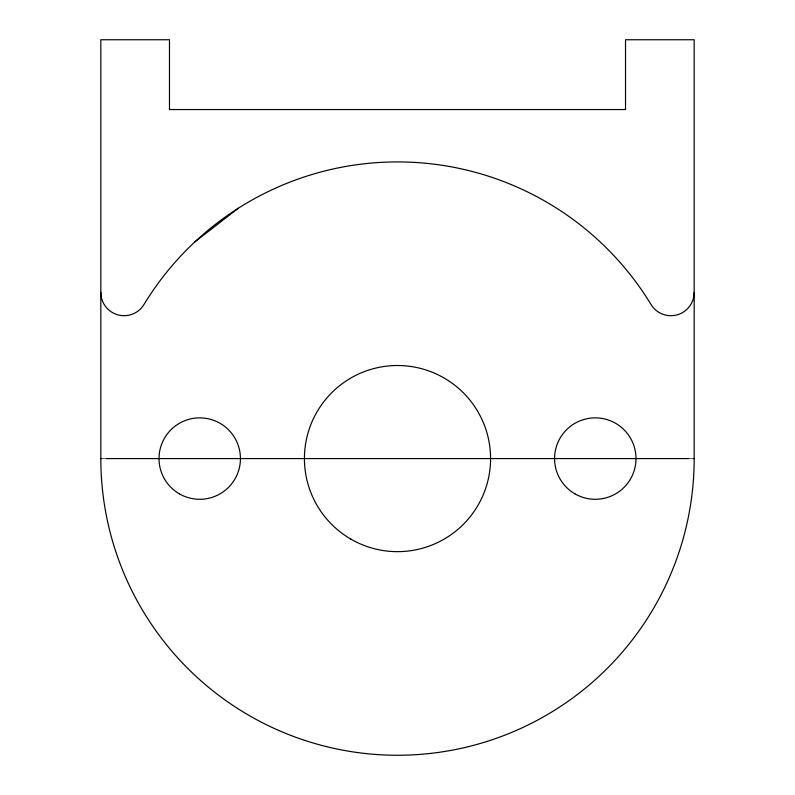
<?xml version="1.0" encoding="UTF-8"?>
<svg xmlns="http://www.w3.org/2000/svg" width="795" height="795" viewBox="0 0 795 795"><rect width="100%" height="100%" fill="white"/><g stroke="black" fill="none" stroke-linecap="round" stroke-linejoin="round"><path stroke-width="0.6" stroke-dasharray="3.98 2.98" d="M102.058 458.576L105.735 458.576M689.265 458.576L694.174 458.576"/><path stroke-width="1.19" d="M194.765 241.988L238.381 208.191M100.826 458.576A296.674 296.674 0 0 0 397.5 755.25A296.674 296.674 0 0 0 694.174 458.576L694.174 39.75L625.526 39.75L625.526 109.551L169.474 109.551L169.474 39.75L100.826 39.75L100.826 458.576L101.661 458.576M106.202 458.576L688.798 458.576M693.339 458.576L694.174 458.576M100.826 292.411A23.264 23.264 0 0 0 143.984 304.495A296.674 296.674 0 0 1 651.016 304.495A23.264 23.264 0 0 0 694.174 292.411M179.362 493.844A40.724 40.724 0 0 0 240.438 458.576A40.724 40.724 0 0 0 179.362 423.318A40.724 40.724 0 0 0 179.362 493.844M350.963 539.179A93.075 93.075 0 0 0 490.575 458.576A93.075 93.075 0 0 0 350.963 377.973A93.075 93.075 0 0 0 350.963 539.179M574.924 493.844A40.724 40.724 0 0 0 636 458.576A40.724 40.724 0 0 0 574.924 423.318A40.724 40.724 0 0 0 574.924 493.844"/></g></svg>
